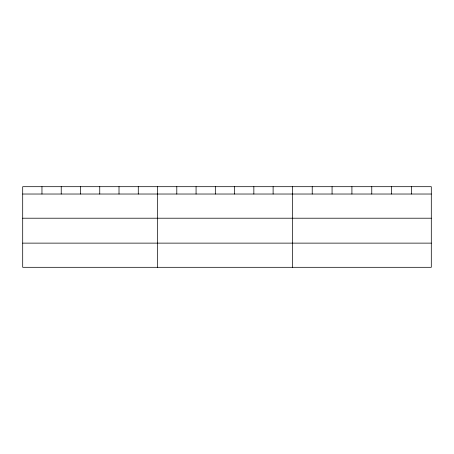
<?xml version="1.0" encoding="UTF-8"?>
<svg xmlns="http://www.w3.org/2000/svg" width="454" height="454" viewBox="0 0 454 454"><rect width="100%" height="100%" fill="white"/><g stroke="black" fill="none" stroke-linecap="round" stroke-linejoin="round"><path stroke-width="0.68" d="M431.3 218.209L431.3 186.69L22.7 186.69L22.7 267.31L431.3 267.31L431.3 218.209L22.7 218.209M22.7 194.028L431.3 194.028M22.7 243.128L431.3 243.128M411.455 186.69L411.455 194.028M391.609 186.69L391.609 194.028M371.764 186.69L371.764 194.028M351.912 186.69L351.912 194.028M332.067 186.69L332.067 194.028M312.221 186.69L312.221 194.028M292.376 186.69L292.376 267.31M273.115 186.69L273.115 194.028M253.848 186.69L253.848 194.028M234.587 186.69L234.587 194.028M215.327 186.69L215.327 194.028M196.066 186.69L196.066 194.028M176.799 186.69L176.799 194.028M157.538 186.69L157.538 267.31M138.277 186.69L138.277 194.028M119.01 186.69L119.01 194.028M99.749 186.69L99.749 194.028M80.489 186.69L80.489 194.028M61.228 186.69L61.228 194.028M41.961 186.69L41.961 194.028"/></g></svg>
